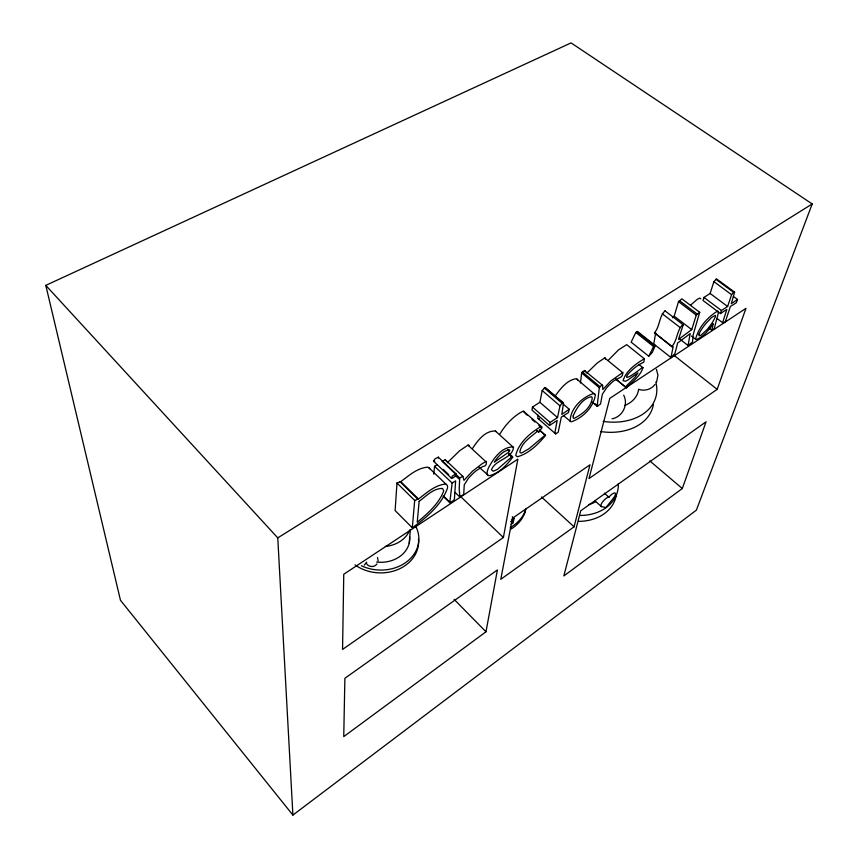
<?xml version="1.0" encoding="UTF-8"?>
<svg xmlns="http://www.w3.org/2000/svg" width="858" height="858" viewBox="0 0 858 858"><rect width="100%" height="100%" fill="white"/><g stroke="black" fill="none" stroke-linecap="round" stroke-linejoin="round"><path stroke-width="1.29" d="M638.878 364.435L642.985 367.739C640.368 375.997 632.271 381.713 626.458 387.848L615.25 378.56M637.462 332.572L637.515 331.531L635.81 332.475L631.145 342.149L648.755 356.209L652.252 352.52L655.265 345.56L637.515 331.531M418.436 499.024L400.75 481.67L396.986 483.022L395.12 510.564L412.301 527.767C426.415 517.664 441.656 504.879 447.501 488.073A12.677 5.341 -46.1 0 0 445.173 484.105C434.813 485.22 426.469 492.985 418.436 499.024L414.693 500.439L412.301 527.767M569.262 409.277L568.393 412.612L561.314 417.095L558.236 432.153L555.662 433.891L554.965 432.271L557.174 420.452L549.528 425.461L531.971 410.092L532.464 407.057L539.886 402.305L542.192 390.519L545.044 387.494L563.502 402.97L561.818 414.371L569.262 409.277L563.395 404.236M711.818 330.201L713.266 323.723C708.805 329.933 703.721 336.69 696.353 339.511L695.559 339.167C698.466 327.659 707.292 317.406 717.299 311.218L717.985 311.293L718.318 313.181L714.231 328.603L711.818 330.201L708.783 327.885M409.202 543.232L410.317 530.105M433.74 474.184L434.556 466.302L437.151 464.65M605.48 359.18L605.362 357.958L604.665 357.947L597.393 362.859L586.797 373.101M592.074 401.984L597.157 406.274L600.514 404.032L602.38 394.154L606.424 388.106A24.045 8.998 -49.6 0 1 613.674 380.92L621.138 376.941L622.307 375.547L623.005 372.361L610.778 380.995L602.842 389.511L602.584 385.328L584.395 370.463L581.649 372.973L580.437 383.033M449.753 502.67L452.166 483.097L455.63 480.845L454.418 499.045L453.474 500.579L449.753 502.67L443.05 496.192M537.912 415.047L537.794 418.318L555.662 433.891M602.584 385.328L601.233 385.532L599.302 387.698L597.157 406.274M655.673 332.861L653.775 343.961L671.02 357.571L674.935 353.582L677.627 343.018L690.207 333.59L688.084 345.527L692.492 341.988L693.167 334.738L699.71 312.333L681.906 298.852L678.496 301.619L674.184 316.152L672.404 317.803M549.528 425.461L550.075 422.426L557.496 417.578L560.006 405.855L562.065 403.26L563.502 402.97M485.982 631.788L497.393 569.969L344.884 678.281L343.747 736.614L485.982 631.788L454.129 599.388M503.389 537.505L517.857 459.148L343.758 574.249L342.556 649.42L503.389 537.505L460.07 496.053M512.709 520.163L512.194 522.844L510.703 521.374M671.02 357.571L673.133 346.535L672.104 346.9L654.461 332.754C660.038 326.48 658.912 316.505 665.025 310.853L665.411 311.143M512.247 516.784L514.017 518.511L513.159 522.983L511.111 524.335M737.505 299.453L736.261 302.788L730.394 306.478L725.353 321.696L723.208 323.155L723.026 321.375L726.833 309.406L720.473 313.567L703.034 300.493L703.946 297.426L710.113 293.468L713.91 281.649L716.505 278.893L734.62 292.16L731.273 303.732L737.505 299.453L733.397 296.418M574.066 526.833L589.993 464.8L512.398 518.286L500.782 579.311L574.066 526.833L541.484 496.975M433.537 461.207L434.963 458.901L438.341 457.175L456.091 473.981L455.577 476.061L452.466 478.196L451.254 478.067L433.537 461.207L434.759 461.357M451.254 478.067L452.713 475.75L456.091 473.981M720.473 313.567L721.439 310.51L727.605 306.478L731.606 294.691L733.547 292.267L734.62 292.16M665.025 310.853L683.193 324.828L678.517 339.403L691.73 329.622L696.288 315.133L699.71 312.333M656.563 382.11L657.968 375.139L656.413 369.348M683.193 324.828L682.829 324.549C676.694 330.233 677.552 340.165 671.932 346.45L672.104 346.9M717.17 389.339L745.967 308.344L609.791 398.369L589.006 478.571L717.17 389.339L674.259 355.544M682.303 488.524L706.059 421.793L580.727 510.789L563.835 575.933L682.303 488.524L649.838 460.95M539.425 429.912L545.527 435.467C538.213 444.229 528.689 453.839 517.288 456.756L515.733 455.405C518.661 442.814 530.115 432.968 540.915 426.576L541.72 426.801L541.752 428.013L538.727 432.25L536.776 430.523M812.204 203.957L696.374 510.156L292.9 815.1L120.474 600.278L45.796 285.371L571.063 42.9L812.204 203.957L277.767 537.88L292.9 815.1M366.731 562.172L364.253 565.122M648.755 356.209L653.571 346.525L655.265 345.56M509.459 451.276L509.716 449.882C503.056 450.375 497.779 456.885 494.305 462.119L508.44 452.391L509.459 451.276L507.507 449.506M459.877 497.007L459.202 488.76L459.706 477.949L462.859 476.383L463.964 480.33L472.501 471.171L482.346 463.556L486.475 461.357L486.186 464.478L484.952 465.958L482.561 466.623L476.179 470.72A25.633 10.403 -46.8 0 0 468.286 478.507L464.253 484.802L463.717 494.433L459.877 497.007L455.083 492.428M499.678 434.309C505.394 424.839 513.288 416.044 523.273 411.057L541.72 426.801M472.694 448.219C477.767 440.454 485.124 430.566 495.377 431.006L513.545 447.479C512.011 458.987 495.398 459.362 491.43 469.787L493.264 471.235L497.425 469.38L511.636 456.928L512.719 457.175C506.735 465.154 498.938 473.67 488.835 475.75L478.936 467.117M554.922 396.353C560.242 389.082 566.848 379.922 576.372 378.7L595.355 394.852C593.704 407.153 582.518 418.264 570.978 421.879L563.481 415.583M608.301 360.274L618.446 349.946L626.705 344.648L644.326 358.773L643.832 362.226C629.793 367.964 614.038 389.779 642.277 367.567L642.985 367.739M654.944 384.491C651.426 389.382 644.594 391.323 638.942 389.435M376.952 563.963C374.442 567.76 368.157 567.277 366.216 563.148M447.254 462.794L459.641 450.74L467.964 445.12L468.843 445.055L469.219 446.214M690.701 305.062L697.05 299.496L699.753 298.058L700.814 298.82M625.418 386.926L635.017 377.273L637.944 372.844L627.477 380.276L625.396 381.263L623.08 380.673C625.975 370.881 635.778 363.813 644.326 358.773M400.75 481.67C408.762 475.718 417.16 468.039 427.499 467.17A12.559 5.502 -46 0 1 429.761 468.843M511.969 519.862L514.017 518.511M545.227 435.027L529.086 448.68L521.696 452.917A6.263 2.499 -47.9 0 1 519.884 451.758C521.525 442.417 531.392 436.679 537.891 430.813L538.727 432.25M538.374 418.736L539.382 418.35M612.044 418.801C622.479 417.02 628.657 404.526 623.702 395.195M462.859 476.383L445.248 459.738L442.074 461.25L459.706 477.949M601.479 506.66L606.005 507.486L613.406 498.123A6.103 2.006 -48.1 0 0 614.886 492.942A6.103 2.006 -48.1 0 0 608.933 497.211A6.124 2.016 -48 0 0 602.917 501.49A6.124 2.016 -48 0 0 601.479 506.66L595.152 501.008M512.966 446.9C501.587 447.05 493.618 458.333 488.652 467.481A21.246 8.569 -47.4 0 0 486.99 473.884L487.601 475.193M594.862 393.94L593.983 393.479C582.443 396.6 569.862 408.934 570.227 421.417M715.829 279.247L733.547 292.267M713.91 281.649L731.606 294.691M710.113 293.468L727.605 306.478M703.946 297.426L721.439 310.51M717.149 318.586L723.208 323.155M679.397 300.557L697.211 314.06M678.496 301.619L696.288 315.133M674.184 316.152L691.73 329.622M691.494 336.036L695.559 339.167M662.29 313.771L680.072 327.477M679.976 339.221L688.084 345.527M654.461 332.754L671.932 346.45M636.808 331.649L654.579 345.677M635.81 332.475L653.571 346.525M604.665 357.947L622.318 372.361M615.293 378.668L626.458 387.848M582.25 371.889L599.924 386.615M581.649 372.973L599.302 387.698M594.766 403.56L597.822 406.134M545.044 387.494L562.891 402.799M544.219 387.945L562.065 403.26M542.192 390.519L560.006 405.855M539.886 402.305L557.496 417.578M532.464 407.057L550.075 422.426M525.128 413.384L527.091 415.111M531.971 419.412L534.909 421.997M538.824 425.439L541.752 428.013M539.725 430.351L545.527 435.467M604.386 493.189L608.933 497.211M509.598 454.032L512.494 456.671M508.858 453.668L512.719 457.175M508.74 454.29L511.636 456.928M467.964 445.12L485.596 461.443M455.416 475.546L459.116 479.064M443.146 469.337L448.734 474.656M434.556 466.302L452.166 483.097M428.646 467.535L446.299 484.448M443.736 496.256L450.439 502.734M399.882 481.531L417.589 498.895M396.986 483.022L414.693 500.439M495.377 431.006L495.978 431.595M45.796 285.371L277.767 537.88M445.248 459.738L446.074 460.875M577.273 379.193L577.799 380.115M584.92 370.645L585.392 371.9M377.488 557.453L378.121 560.918M438.341 457.175L438.406 458.075M524.088 411.304L524.152 412.526M525.943 508.912A44.884 35.714 9.2 0 1 510.242 527.627M525.493 511.111A44.777 35.682 9.2 0 1 523.723 515.519M523.166 516.58A44.777 35.682 9.2 0 1 510.971 529.129M618.339 483.697A44.241 34.213 14 0 1 580.094 515.465M595.581 501.748A32.701 25.279 14 0 1 588.76 504.611M616.334 494.798A43.983 34.148 14.1 0 1 578.56 521.374M653.388 404.536A50.901 37.001 13.4 0 1 600.514 431.531M655.78 382.046A51.383 37.076 13.3 0 1 603.142 421.375M638.62 389.232A33.054 23.842 13.2 0 1 624.71 405.512M415.572 525.997A38.589 31.714 2.4 0 1 406.231 562.172A38.589 31.714 2.4 0 1 361.4 565.754M409.716 536.936A29.451 24.206 2.4 0 1 376.619 562.054M409.77 529.944A29.944 24.367 2.5 0 1 385.371 546.471M418.468 539.146A38.471 31.682 2.4 0 1 397.565 569.68A38.471 31.682 2.4 0 1 355.03 564.875M573.219 415.808L573.09 417.835L573.948 418.468C582.056 414.425 591.226 407.657 592.267 397.919L591.602 396.707C582.818 398.123 576.522 408.022 573.219 415.808M419.144 501.351L417.224 522.232C427.692 513.61 438.856 503.785 443.758 490.84L442.535 488.449C433.365 488.245 426.018 496.224 419.144 501.351M698.959 334.17L699.002 335.789L700.793 335.403L706.885 329.762A22.694 8.022 -51.3 0 0 712.633 322.115L715.4 316.892L715.454 315.315L711.722 317.363L705.877 323.52A22.372 7.733 -51.2 0 0 700.074 331.767L698.959 334.17"/></g></svg>
